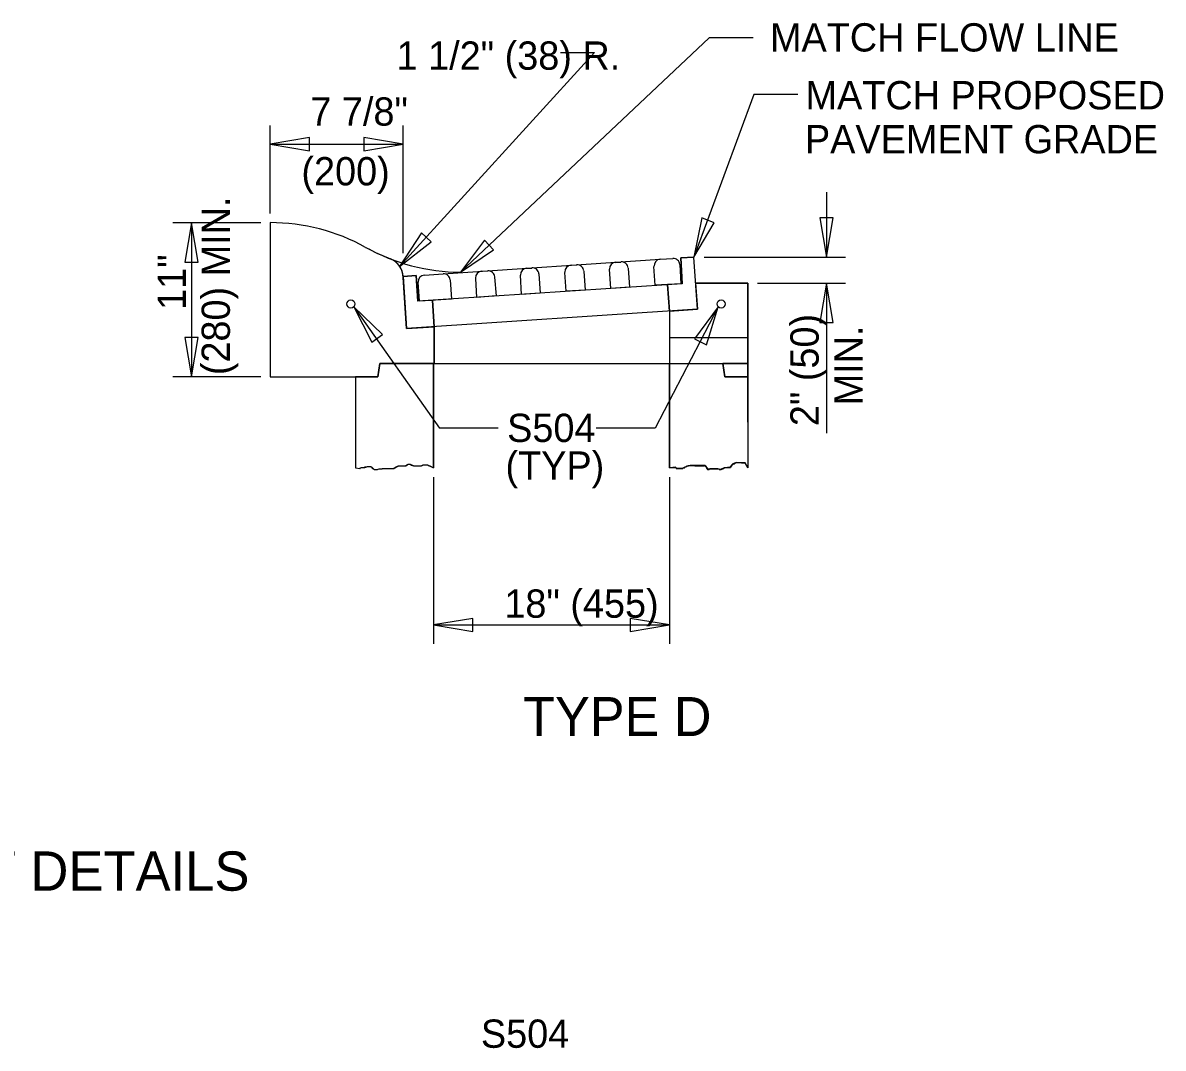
# Model space of a CAD drawing. Extents: x 1.2 to 16.8, y 0.2 to 9.7.
# Drawn here: x 8.966 to 12.593, y 6.368 to 9.631 of the extents above; entities that cross this region are included whole.
import ezdxf

# ---------------------------------------------------------------- set-up
doc = ezdxf.new("R2010")
doc.units = 0
for name, color, linetype in [('SD_P_Dimension Lines', 7, 'Continuous'), ('SD_P_Dimension Text', 7, 'Continuous'), ('SD_P_Prop Object Lines', 7, 'Continuous'), ('SD_P_Rebar', 7, 'Continuous'), ('SD_P_Shading', 7, 'Continuous'), ('SD_P_Subtitles', 7, 'Continuous'), ('SD_X_Exist Hidden Lines', 7, 'Continuous')]:
    doc.layers.add(name, color=color, linetype=linetype)

msp = doc.modelspace()

# ---------------------------------------------------------------- linework, layer by layer
at = {"layer": 'SD_P_Dimension Lines'}
for p, q in [((11.1495, 9.584), (10.3586, 8.8378)), ((11.2895, 9.584), (11.1495, 9.584)), ((10.7845, 9.537), (10.1645, 8.856)), ((10.6765, 9.537), (10.7845, 9.537)), ((11.2912, 9.403), (11.1005, 8.886)), ((11.4312, 9.403), (11.2912, 9.403)), ((9.7525, 9.025), (9.7525, 9.305)), ((10.1755, 8.898), (10.1755, 9.305)), ((9.8775, 9.266), (9.7525, 9.245)), ((9.8775, 9.224), (9.8775, 9.266)), ((10.1755, 9.245), (10.0505, 9.266)), ((10.0505, 9.266), (10.0505, 9.224)), ((9.7525, 9.245), (10.1755, 9.245)), ((9.7525, 9.245), (9.8775, 9.224)), ((10.0505, 9.224), (10.1755, 9.245)), ((11.5225, 9.0927), (11.5225, 8.886)), ((11.1253, 9.0103), (11.1005, 8.886)), ((11.1652, 8.9952), (11.1253, 9.0103)), ((11.5015, 9.011), (11.5225, 8.886)), ((11.5435, 9.011), (11.5015, 9.011)), ((11.5225, 8.886), (11.5435, 9.011)), ((9.7225, 8.995), (9.4425, 8.995)), ((9.5025, 8.995), (9.4815, 8.87)), ((9.5025, 8.995), (9.5025, 8.505)), ((9.5235, 8.87), (9.5025, 8.995)), ((10.2335, 8.963), (10.1645, 8.856)), ((10.2645, 8.934), (10.2335, 8.963)), ((11.1005, 8.886), (11.1652, 8.9952)), ((10.1645, 8.856), (10.2645, 8.934)), ((10.4341, 8.9393), (10.3586, 8.8378)), ((10.4635, 8.9091), (10.4341, 8.9393)), ((10.3586, 8.8378), (10.4635, 8.9091)), ((9.4815, 8.87), (9.5235, 8.87)), ((11.133, 8.886), (11.5825, 8.886)), ((11.3025, 8.803), (11.5825, 8.803)), ((11.5225, 8.803), (11.5015, 8.678)), ((11.5225, 8.803), (11.5225, 8.3255)), ((11.5435, 8.678), (11.5225, 8.803)), ((10.0186, 8.7275), (10.2913, 8.3411)), ((10.11, 8.6397), (10.0186, 8.7275)), ((10.0186, 8.7275), (10.0763, 8.6146)), ((11.1779, 8.7275), (10.977, 8.3411)), ((11.1779, 8.7275), (11.1027, 8.6254)), ((11.1402, 8.6064), (11.1779, 8.7275)), ((11.5015, 8.678), (11.5435, 8.678)), ((10.0763, 8.6146), (10.11, 8.6397)), ((9.4815, 8.63), (9.5025, 8.505)), ((9.5235, 8.63), (9.4815, 8.63)), ((9.5025, 8.505), (9.5235, 8.63)), ((11.1027, 8.6254), (11.1402, 8.6064)), ((9.7225, 8.505), (9.4425, 8.505)), ((10.4782, 8.3411), (10.2913, 8.3411)), ((10.977, 8.3411), (10.7901, 8.3411)), ((10.2725, 8.185), (10.2725, 7.655)), ((11.0225, 8.185), (11.0225, 7.655)), ((10.3975, 7.736), (10.2725, 7.715)), ((10.3975, 7.694), (10.3975, 7.736)), ((11.0225, 7.715), (10.8975, 7.736)), ((10.8975, 7.736), (10.8975, 7.694)), ((10.2725, 7.715), (11.0225, 7.715)), ((10.2725, 7.715), (10.3975, 7.694)), ((10.8975, 7.694), (11.0225, 7.715))]:
    msp.add_line(p, q, dxfattribs=at)
at = {"layer": 'SD_P_Prop Object Lines'}
for p, q in [((9.7525, 8.995), (9.7525, 8.505)), ((10.3025, 8.833), (10.9935, 8.879)), ((10.7105, 8.86), (10.7285, 8.861)), ((10.8515, 8.869), (10.8685, 8.87)), ((10.9775, 8.796), (10.9735, 8.856)), ((10.9935, 8.879), (11.0335, 8.881)), ((11.0555, 8.862), (11.0595, 8.801)), ((11.0585, 8.883), (11.1005, 8.886)), ((11.0635, 8.801), (11.0585, 8.883)), ((11.1115, 8.72), (11.1005, 8.886)), ((10.1755, 8.824), (10.2175, 8.827)), ((10.1755, 8.824), (10.1865, 8.658)), ((10.2175, 8.827), (10.2225, 8.745)), ((10.2435, 8.828), (10.3025, 8.833)), ((10.4105, 8.757), (10.4065, 8.818)), ((10.4255, 8.841), (10.4445, 8.842)), ((10.4665, 8.822), (10.4715, 8.762)), ((10.5525, 8.767), (10.5485, 8.828)), ((10.5685, 8.85), (10.5855, 8.851)), ((10.6075, 8.832), (10.6115, 8.771)), ((10.6945, 8.777), (10.6905, 8.837)), ((10.7505, 8.841), (10.7545, 8.781)), ((10.8365, 8.786), (10.8325, 8.847)), ((10.8915, 8.851), (10.8955, 8.79)), ((11.0635, 8.801), (10.2225, 8.745)), ((10.2275, 8.745), (10.2235, 8.806)), ((10.3255, 8.813), (10.3295, 8.752)), ((10.7545, 8.781), (10.6945, 8.777)), ((10.8955, 8.79), (10.8365, 8.786)), ((11.0595, 8.801), (10.9775, 8.796)), ((11.0225, 8.714), (11.0165, 8.798)), ((11.106, 8.803), (11.2725, 8.803)), ((11.2725, 8.803), (11.2725, 8.505)), ((10.3295, 8.752), (10.2275, 8.745)), ((10.2685, 8.748), (10.2745, 8.664)), ((10.4715, 8.762), (10.4105, 8.757)), ((10.6115, 8.771), (10.5525, 8.767)), ((11.1115, 8.72), (10.1865, 8.658)), ((11.0225, 8.714), (11.0225, 8.547)), ((10.2745, 8.664), (10.2745, 8.547)), ((11.0225, 8.63), (11.2725, 8.63)), ((10.0955, 8.505), (10.1015, 8.547)), ((10.1015, 8.547), (11.2725, 8.547)), ((11.1985, 8.505), (11.1925, 8.547)), ((9.7525, 8.505), (10.0955, 8.505)), ((11.2725, 8.505), (11.1985, 8.505))]:
    msp.add_line(p, q, dxfattribs=at)
for centre, radius, start, end in [((9.7525, 8.3705), 0.625, 60.908, 90), ((10.3603, 9.4628), 0.625, 240.908, 269.8513), ((10.113, 8.8213), 0.0625, 2.467, 68.9207), ((10.7112, 8.839), 0.0208, 93.8305, 183.8305), ((10.7296, 8.8402), 0.0208, 3.8305, 93.8305), ((10.8529, 8.8485), 0.0208, 93.8305, 183.8305), ((10.8703, 8.8497), 0.0208, 3.8305, 93.8305), ((10.9946, 8.858), 0.0208, 93.8305, 183.8305), ((11.0349, 8.8607), 0.0208, 3.8305, 93.8305), ((10.2443, 8.8078), 0.0208, 93.8305, 183.8305), ((10.3045, 8.8118), 0.0208, 3.8305, 93.8305), ((10.4269, 8.82), 0.0208, 93.8305, 183.8305), ((10.4462, 8.8213), 0.0208, 3.8305, 93.8305), ((10.5695, 8.8295), 0.0208, 93.8305, 183.8305), ((10.5869, 8.8307), 0.0208, 3.8305, 93.8305)]:
    msp.add_arc(centre, radius, start, end, dxfattribs=at)
at = {"layer": 'SD_P_Rebar'}
for centre in [(10.0094, 8.7366), (11.1871, 8.7366)]:
    msp.add_circle(centre, 0.013, dxfattribs=at)
at = {"layer": 'SD_P_Shading'}
for p, q in [((9.7525, 8.996), (9.7525, 8.995)), ((10.7105, 8.86), (10.7285, 8.861)), ((10.8515, 8.869), (10.8685, 8.87)), ((10.9775, 8.796), (10.9735, 8.856)), ((10.9935, 8.879), (11.0335, 8.881)), ((11.0555, 8.862), (11.0595, 8.801)), ((10.2435, 8.828), (10.3025, 8.833)), ((10.4105, 8.757), (10.4065, 8.818)), ((10.4255, 8.841), (10.4445, 8.842)), ((10.4665, 8.822), (10.4715, 8.762)), ((10.5525, 8.767), (10.5485, 8.828)), ((10.5685, 8.85), (10.5855, 8.851)), ((10.6075, 8.832), (10.6115, 8.771)), ((10.6945, 8.777), (10.6905, 8.837)), ((10.7505, 8.841), (10.7545, 8.781)), ((10.8365, 8.786), (10.8325, 8.847)), ((10.8915, 8.851), (10.8955, 8.79)), ((10.2275, 8.745), (10.2235, 8.806)), ((10.3255, 8.813), (10.3295, 8.752)), ((10.7545, 8.781), (10.6945, 8.777)), ((10.8955, 8.79), (10.8365, 8.786)), ((11.0595, 8.801), (10.9775, 8.796)), ((10.3295, 8.752), (10.2275, 8.745)), ((10.4715, 8.762), (10.4105, 8.757)), ((10.6115, 8.771), (10.5525, 8.767))]:
    msp.add_line(p, q, dxfattribs=at)
msp.add_lwpolyline([(9.7525, 8.995), (9.7525, 8.505), (10.0955, 8.505), (10.1015, 8.547), (10.2745, 8.547), (10.2745, 8.664), (10.1865, 8.658), (10.1755, 8.821)], dxfattribs=at)
for points in [[(11.0585, 8.883), (11.0635, 8.801), (11.0165, 8.798), (11.0225, 8.714), (11.1115, 8.72), (11.1005, 8.886)], [(10.1755, 8.824), (10.1865, 8.658), (10.2745, 8.664), (10.2685, 8.748), (10.2225, 8.745), (10.2175, 8.827)], [(11.0225, 8.63), (11.2725, 8.63), (11.2725, 8.547), (11.1925, 8.547), (11.1985, 8.505), (11.2725, 8.505), (11.2725, 8.63), (11.2725, 8.803), (11.106, 8.803), (11.1115, 8.72), (11.0225, 8.714)], [(10.0245, 8.505), (10.0245, 8.505), (10.0245, 8.215), (10.0375, 8.213), (10.0385, 8.215), (10.0535, 8.216), (10.0625, 8.219), (10.0745, 8.218), (10.0825, 8.211), (10.0895, 8.21), (10.1005, 8.212), (10.1455, 8.213), (10.1615, 8.221), (10.1825, 8.221), (10.1915, 8.227), (10.1975, 8.227), (10.2095, 8.221), (10.2305, 8.221), (10.2385, 8.224), (10.2535, 8.225), (10.2725, 8.215), (10.2725, 8.547), (10.2725, 8.547), (10.1015, 8.547), (10.0955, 8.505)], [(11.0225, 8.215), (11.0225, 8.547), (11.1925, 8.547), (11.1985, 8.505), (11.2715, 8.505), (11.2725, 8.215), (11.2635, 8.231), (11.2355, 8.232), (11.2245, 8.228), (11.2165, 8.217), (11.1965, 8.215), (11.1855, 8.21), (11.1765, 8.212), (11.1515, 8.212), (11.1455, 8.211), (11.1365, 8.222), (11.0885, 8.222), (11.0715, 8.217), (11.0635, 8.213), (11.0465, 8.213), (11.0415, 8.217), (11.0245, 8.215)]]:
    msp.add_lwpolyline(points, close=True, dxfattribs=at)
for centre, radius, start, end in [((9.7525, 8.3705), 0.625, 60.908, 90), ((10.4149, 9.5869), 0.7601, 241.8562, 248.4327), ((10.1113, 8.8206), 0.0642, 0.3937, 67.8782), ((10.7112, 8.839), 0.0208, 93.8305, 183.8305), ((10.7296, 8.8402), 0.0208, 3.8305, 93.8305), ((10.8529, 8.8485), 0.0208, 93.8305, 183.8305), ((10.8703, 8.8497), 0.0208, 3.8305, 93.8305), ((10.9946, 8.858), 0.0208, 93.8305, 183.8305), ((11.0349, 8.8607), 0.0208, 3.8305, 93.8305), ((10.2443, 8.8078), 0.0208, 93.8305, 183.8305), ((10.3045, 8.8118), 0.0208, 3.8305, 93.8305), ((10.4269, 8.82), 0.0208, 93.8305, 183.8305), ((10.4462, 8.8213), 0.0208, 3.8305, 93.8305), ((10.5695, 8.8295), 0.0208, 93.8305, 183.8305), ((10.5869, 8.8307), 0.0208, 3.8305, 93.8305)]:
    msp.add_arc(centre, radius, start, end, dxfattribs=at)
at = {"layer": 'SD_X_Exist Hidden Lines'}
for p, q in [((10.2725, 8.547), (10.2725, 8.215)), ((11.0225, 8.547), (11.0225, 8.215)), ((10.0245, 8.505), (10.0245, 8.215)), ((11.2725, 8.505), (11.2725, 8.215))]:
    msp.add_line(p, q, dxfattribs=at)
for points in [[(10.0245, 8.215), (10.0375, 8.213), (10.0385, 8.213), (10.0385, 8.215), (10.0415, 8.215), (10.0435, 8.216), (10.0445, 8.216), (10.0465, 8.216), (10.0475, 8.216), (10.0495, 8.216), (10.0505, 8.216), (10.0525, 8.216), (10.0535, 8.216), (10.0535, 8.218), (10.0555, 8.218), (10.0565, 8.218), (10.0605, 8.218), (10.0625, 8.219), (10.0635, 8.219), (10.0655, 8.219), (10.0665, 8.219), (10.0685, 8.219), (10.0695, 8.219), (10.0715, 8.219), (10.0725, 8.218), (10.0745, 8.218), (10.0745, 8.216), (10.0755, 8.216), (10.0755, 8.215), (10.0775, 8.215), (10.0785, 8.213), (10.0805, 8.212), (10.0815, 8.212), (10.0835, 8.21), (10.0845, 8.21), (10.0865, 8.21), (10.0875, 8.21), (10.0885, 8.21), (10.0905, 8.21), (10.0915, 8.21), (10.0935, 8.21), (10.0945, 8.21), (10.0995, 8.212), (10.1005, 8.212), (10.1025, 8.212), (10.1035, 8.212), (10.1055, 8.212), (10.1065, 8.212), (10.1085, 8.212), (10.1095, 8.213), (10.1145, 8.213), (10.1155, 8.213), (10.1175, 8.213), (10.1185, 8.213), (10.1195, 8.213), (10.1215, 8.213), (10.1255, 8.213), (10.1335, 8.213), (10.1405, 8.213), (10.1455, 8.213), (10.1465, 8.213), (10.1475, 8.213), (10.1475, 8.215), (10.1495, 8.215), (10.1495, 8.216), (10.1505, 8.216), (10.1525, 8.216), (10.1525, 8.218), (10.1535, 8.218), (10.1555, 8.219), (10.1565, 8.219), (10.1595, 8.221), (10.1615, 8.221), (10.1685, 8.221), (10.1765, 8.221), (10.1805, 8.221), (10.1845, 8.221), (10.1845, 8.222), (10.1875, 8.222), (10.1875, 8.224), (10.1895, 8.225), (10.1905, 8.225), (10.1905, 8.227), (10.1925, 8.227), (10.1935, 8.227), (10.1955, 8.227), (10.1965, 8.227), (10.1985, 8.227), (10.1995, 8.225), (10.2015, 8.225), (10.2015, 8.224), (10.2025, 8.224), (10.2045, 8.224), (10.2055, 8.222), (10.2065, 8.222), (10.2085, 8.222), (10.2085, 8.221), (10.2095, 8.221), (10.2115, 8.221), (10.2125, 8.221), (10.2145, 8.221)], [(10.2145, 8.221), (10.2155, 8.221), (10.2175, 8.221), (10.2185, 8.221), (10.2205, 8.221), (10.2245, 8.221), (10.2265, 8.221), (10.2275, 8.221), (10.2295, 8.221), (10.2305, 8.221), (10.2325, 8.221), (10.2335, 8.221), (10.2335, 8.222), (10.2355, 8.222), (10.2365, 8.222), (10.2365, 8.224), (10.2375, 8.224), (10.2395, 8.225), (10.2405, 8.225), (10.2425, 8.225), (10.2435, 8.225), (10.2455, 8.225), (10.2465, 8.225), (10.2485, 8.225), (10.2495, 8.225), (10.2515, 8.225), (10.2525, 8.225), (10.2545, 8.225), (10.2545, 8.224), (10.2555, 8.224), (10.2555, 8.222), (10.2575, 8.222), (10.2585, 8.222), (10.2585, 8.221), (10.2605, 8.221), (10.2725, 8.215)], [(11.0225, 8.215), (11.0415, 8.216), (11.0435, 8.216), (11.0435, 8.215), (11.0445, 8.215), (11.0445, 8.213), (11.0465, 8.213), (11.0475, 8.213), (11.0495, 8.213), (11.0505, 8.213), (11.0525, 8.213), (11.0535, 8.213), (11.0585, 8.213), (11.0625, 8.213), (11.0645, 8.213), (11.0655, 8.213), (11.0655, 8.215), (11.0675, 8.215), (11.0685, 8.215), (11.0705, 8.215), (11.0705, 8.216), (11.0715, 8.216), (11.0715, 8.218), (11.0725, 8.218), (11.0745, 8.218), (11.0745, 8.219), (11.0755, 8.219), (11.0775, 8.219), (11.0785, 8.219), (11.0785, 8.221), (11.0805, 8.221), (11.0815, 8.221), (11.0835, 8.222), (11.0845, 8.222), (11.0865, 8.222), (11.0905, 8.222), (11.1035, 8.221), (11.1115, 8.221), (11.1125, 8.221), (11.1145, 8.221), (11.1155, 8.221), (11.1175, 8.221), (11.1185, 8.221), (11.1265, 8.221), (11.1345, 8.221), (11.1365, 8.222), (11.1375, 8.222), (11.1375, 8.221), (11.1395, 8.219), (11.1395, 8.218), (11.1405, 8.213), (11.1425, 8.212), (11.1435, 8.21), (11.1455, 8.21), (11.1465, 8.21), (11.1485, 8.21), (11.1495, 8.21), (11.1515, 8.212), (11.1615, 8.212), (11.1685, 8.212), (11.1765, 8.212), (11.1805, 8.212), (11.1805, 8.21), (11.1825, 8.21), (11.1835, 8.21), (11.1855, 8.21), (11.1865, 8.21), (11.1875, 8.21), (11.1925, 8.212), (11.1925, 8.213), (11.1935, 8.213), (11.1955, 8.213), (11.1955, 8.215), (11.1965, 8.215), (11.1985, 8.215), (11.1995, 8.216), (11.2015, 8.216), (11.2025, 8.216), (11.2045, 8.216), (11.2055, 8.216), (11.2105, 8.216), (11.2115, 8.216), (11.2135, 8.216), (11.2145, 8.216), (11.2165, 8.216), (11.2165, 8.218), (11.2175, 8.218), (11.2175, 8.219), (11.2185, 8.219), (11.2185, 8.221), (11.2205, 8.221), (11.2205, 8.222), (11.2215, 8.222), (11.2215, 8.224), (11.2215, 8.225), (11.2235, 8.227), (11.2245, 8.227), (11.2245, 8.228), (11.2265, 8.228), (11.2275, 8.228), (11.2295, 8.228)], [(11.2295, 8.228), (11.2305, 8.229), (11.2325, 8.231), (11.2335, 8.231), (11.2335, 8.232), (11.2355, 8.232), (11.2365, 8.232), (11.2395, 8.232), (11.2445, 8.232), (11.2515, 8.231), (11.2575, 8.231), (11.2615, 8.231), (11.2635, 8.231), (11.2635, 8.229), (11.2725, 8.215)]]:
    msp.add_lwpolyline(points, dxfattribs=at)

# ---------------------------------------------------------------- texts
at = {"layer": 'SD_P_Dimension Text'}
for s, height, p in [('MATCH FLOW LINE', 0.089994, (11.3425, 9.54)), ('1 1/2" (38) R.', 0.09, (10.1546, 9.482)), ('MATCH PROPOSED', 0.09, (11.4557, 9.356)), ('7 7/8"', 0.09, (9.8804, 9.304)), ('PAVEMENT GRADE', 0.09, (11.4538, 9.216)), ('(200)', 0.09, (9.852, 9.114)), ('S504', 0.09, (10.5064, 8.2973)), ('(TYP)', 0.09, (10.5012, 8.1773)), ('18" (455)', 0.09, (10.4975, 7.738)), ('S504', 0.09, (10.423, 6.3694))]:
    msp.add_text(s, height=height, dxfattribs=at).set_placement(p)
for s, p in [('(280) MIN.', (9.6245, 8.51)), ('11"', (9.4845, 8.7178)), ('2" (50)', (11.4975, 8.3478)), ('MIN.', (11.6375, 8.4139))]:
    msp.add_text(s, height=0.09, rotation=90, dxfattribs=at).set_placement(p)
at = {"layer": 'SD_P_Subtitles'}
for s, height, p in [('TYPE D', 0.124, (10.5575, 7.3616)), ('TOP UNIT DETAILS', 0.124998, (8.1636, 6.8694))]:
    msp.add_text(s, height=height, dxfattribs=at).set_placement(p)

doc.saveas('drawing.dxf')
